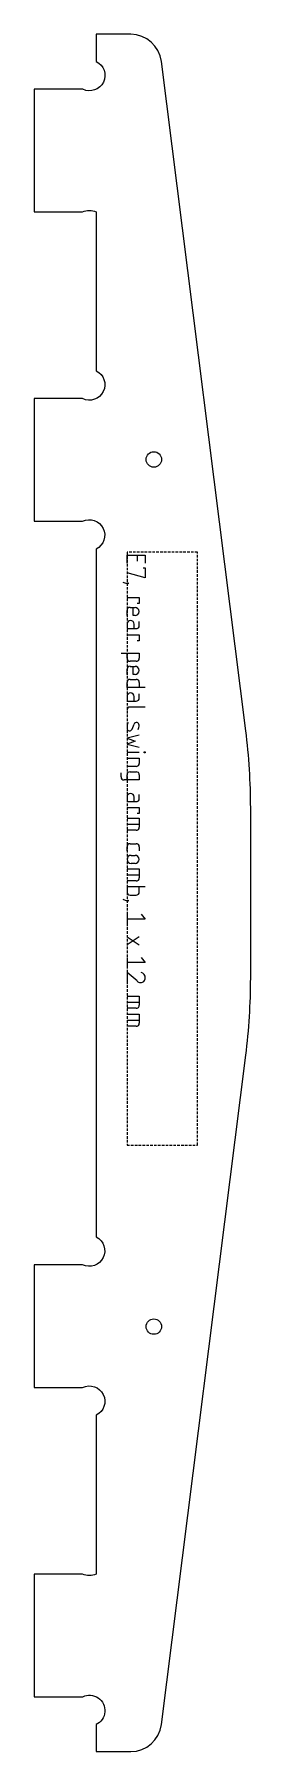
# Model space of a CAD drawing. Header units: millimetres. Extents: x -712 to -670, y -2143 to -1810.
import ezdxf

# ---------------------------------------------------------------- set-up
doc = ezdxf.new("R2010")
doc.units = ezdxf.units.MM
doc.linetypes.add('DASHED', pattern=[0.75, 0.5, -0.25])
doc.layers.get('0').update_dxf_attribs({"linetype": 'CONTINUOUS'})
doc.layers.add('1', color=7, linetype='DASHED')

msp = doc.modelspace()

# ---------------------------------------------------------------- linework, layer by layer
for p, q in [((-693.67, -1912.92), (-693.67, -1911.36)), ((-693.67, -1911.36), (-690.16, -1911.36)), ((-691.72, -1911.36), (-691.72, -1912.53)), ((-690.16, -1911.36), (-690.16, -1912.92)), ((-690.16, -1915.75), (-693.67, -1914.77)), ((-690.55, -1913.8), (-690.16, -1913.8)), ((-690.16, -1913.8), (-690.16, -1915.75)), ((-693.67, -1916.92), (-694.45, -1916.63)), ((-693.67, -1916.92), (-693.67, -1916.72)), ((-693.67, -1916.72), (-693.47, -1916.72)), ((-693.47, -1916.92), (-693.67, -1916.92)), ((-693.47, -1916.72), (-693.47, -1916.92)), ((-693.67, -1919.55), (-691.33, -1919.55)), ((-693.08, -1921.5), (-692.11, -1921.5)), ((-692.5, -1923.06), (-692.5, -1921.5)), ((-691.33, -1920.72), (-691.72, -1920.72)), ((-691.33, -1919.55), (-691.33, -1920.72)), ((-693.67, -1923.06), (-693.67, -1922.09)), ((-693.67, -1924.72), (-693.67, -1925.6)), ((-692.11, -1923.06), (-692.5, -1923.06)), ((-692.3, -1925.6), (-692.3, -1924.72)), ((-691.33, -1925.01), (-691.33, -1924.23)), ((-693.67, -1925.6), (-691.91, -1925.6)), ((-693.67, -1926.77), (-691.33, -1926.77)), ((-691.33, -1927.94), (-691.72, -1927.94)), ((-691.33, -1926.77), (-691.33, -1927.94)), ((-694.84, -1930.37), (-691.33, -1930.37)), ((-693.67, -1931.35), (-693.67, -1930.37)), ((-691.91, -1931.93), (-693.08, -1931.93)), ((-691.33, -1930.37), (-691.33, -1931.35)), ((-693.67, -1934.47), (-693.67, -1933.49)), ((-693.08, -1932.91), (-692.11, -1932.91)), ((-692.5, -1934.47), (-692.5, -1932.91)), ((-692.11, -1934.47), (-692.5, -1934.47)), ((-693.67, -1937), (-693.67, -1936.03)), ((-690.16, -1937), (-693.67, -1937)), ((-693.08, -1935.44), (-691.91, -1935.44)), ((-691.33, -1936.03), (-691.33, -1937)), ((-691.33, -1939.05), (-691.33, -1938.27)), ((-693.67, -1938.76), (-693.67, -1939.64)), ((-693.67, -1939.64), (-691.91, -1939.64)), ((-690.16, -1940.81), (-693.08, -1940.81)), ((-692.3, -1939.64), (-692.3, -1938.76)), ((-692.69, -1945.1), (-692.3, -1944.12)), ((-691.33, -1946.27), (-693.67, -1946.85)), ((-693.67, -1946.85), (-692.11, -1947.44)), ((-692.11, -1947.44), (-693.67, -1948.02)), ((-693.67, -1948.02), (-691.33, -1948.61)), ((-693.67, -1949.58), (-691.33, -1949.58)), ((-693.67, -1950.75), (-691.33, -1950.75)), ((-691.33, -1950.75), (-691.33, -1951.73)), ((-690.35, -1949.48), (-690.16, -1949.48)), ((-690.35, -1949.68), (-690.35, -1949.48)), ((-690.16, -1949.68), (-690.35, -1949.68)), ((-690.16, -1949.48), (-690.16, -1949.68)), ((-694.84, -1954.36), (-694.84, -1953.58)), ((-691.33, -1954.94), (-694.25, -1954.94)), ((-691.91, -1952.31), (-693.67, -1952.31)), ((-693.67, -1954.94), (-693.67, -1953.97)), ((-693.08, -1953.38), (-691.91, -1953.38)), ((-691.33, -1953.97), (-691.33, -1954.94)), ((-693.67, -1958.26), (-693.67, -1959.14)), ((-692.3, -1959.14), (-692.3, -1958.26)), ((-691.33, -1958.55), (-691.33, -1957.77)), ((-693.67, -1959.14), (-691.91, -1959.14)), ((-693.67, -1960.31), (-691.33, -1960.31)), ((-691.33, -1961.48), (-691.72, -1961.48)), ((-691.33, -1960.31), (-691.33, -1961.48)), ((-693.67, -1962.35), (-691.33, -1962.35)), ((-693.67, -1963.52), (-691.33, -1963.52)), ((-691.91, -1964.69), (-693.67, -1964.69)), ((-691.33, -1962.35), (-691.33, -1964.11)), ((-693.67, -1968.69), (-693.67, -1967.91)), ((-693.08, -1967.33), (-691.91, -1967.33)), ((-691.33, -1967.91), (-691.33, -1968.69)), ((-692.89, -1969.57), (-692.11, -1969.57)), ((-692.11, -1971.13), (-692.89, -1971.13)), ((-693.67, -1972.2), (-691.33, -1972.2)), ((-693.67, -1973.37), (-691.33, -1973.37)), ((-691.91, -1974.54), (-693.67, -1974.54)), ((-691.33, -1972.2), (-691.33, -1973.96)), ((-693.67, -1978.44), (-694.45, -1978.15)), ((-690.16, -1975.71), (-693.67, -1975.71)), ((-693.67, -1975.71), (-693.67, -1976.69)), ((-693.67, -1978.44), (-693.67, -1978.25)), ((-693.67, -1978.25), (-693.47, -1978.25)), ((-693.47, -1978.44), (-693.67, -1978.44)), ((-693.47, -1978.25), (-693.47, -1978.44)), ((-693.08, -1977.27), (-691.91, -1977.27)), ((-691.33, -1976.69), (-691.33, -1975.71)), ((-693.67, -1980.98), (-693.67, -1982.93)), ((-690.16, -1981.95), (-693.67, -1981.95)), ((-690.94, -1980.98), (-690.16, -1981.95)), ((-693.67, -1985.36), (-691.33, -1986.92)), ((-691.33, -1985.36), (-693.67, -1986.92)), ((-693.67, -1989.36), (-693.67, -1991.31)), ((-690.16, -1990.34), (-693.67, -1990.34)), ((-690.94, -1989.36), (-690.16, -1990.34)), ((-691.72, -1993.94), (-693.67, -1992.29)), ((-693.67, -1992.29), (-693.67, -1994.24)), ((-693.67, -1996.87), (-691.33, -1996.87)), ((-693.67, -1998.04), (-691.33, -1998.04)), ((-691.33, -1996.87), (-691.33, -1998.62)), ((-691.91, -1999.21), (-693.67, -1999.21)), ((-693.67, -2000.38), (-691.33, -2000.38)), ((-693.67, -2001.55), (-691.33, -2001.55)), ((-691.33, -2000.38), (-691.33, -2002.13)), ((-691.91, -2002.72), (-693.67, -2002.72))]:
    msp.add_line(p, q)
msp.add_lwpolyline([(-669.67, -1960.42, 0.031411), (-670.61, -1945.39), (-687.01, -1815.57, 0.377886), (-692.96, -1810.32), (-699.67, -1810.32), (-699.67, -1815.57, -1), (-702.26, -1820.98), (-711.67, -1820.98), (-711.67, -1844.78), (-702.32, -1844.78, -0.233215), (-699.67, -1844.78), (-699.67, -1875.58, -1), (-702.29, -1880.98), (-711.67, -1880.98), (-711.67, -1904.78), (-702.31, -1904.78, -1), (-699.67, -1910.16), (-699.67, -2043.59, -1), (-702.31, -2048.98), (-711.67, -2048.98), (-711.67, -2072.78), (-702.29, -2072.78, -1), (-699.67, -2078.18), (-699.67, -2108.98, -0.233215), (-702.32, -2108.98), (-711.67, -2108.98), (-711.67, -2132.78), (-702.26, -2132.78, -1), (-699.67, -2138.19), (-699.67, -2143.43), (-692.96, -2143.43, 0.377886), (-687.01, -2138.18), (-670.61, -2008.36, 0.031411), (-669.67, -1993.33)], format="xyb", close=True)
for centre in [(-688.47, -1892.78), (-688.47, -2060.98)]:
    msp.add_circle(centre, 1.5)
for centre, radius, start, end in [((-693.15, -1922.02), 0.52, 82.2314, 187.7686), ((-692.11, -1922.28), 0.78, -90, 90), ((-692.99, -1924.72), 0.682, 0, 180), ((-691.84, -1925.08), 0.52, -97.7686, 7.7686), ((-693.15, -1931.42), 0.52, 172.2314, 277.7686), ((-691.84, -1931.42), 0.52, -97.7686, 7.7686), ((-693.15, -1933.42), 0.52, 82.2314, 187.7686), ((-692.11, -1933.69), 0.78, -90, 90), ((-693.15, -1935.96), 0.52, 82.2314, 187.7686), ((-692.99, -1938.76), 0.682, 0, 180), ((-691.84, -1935.96), 0.52, -7.7686, 97.7686), ((-693.15, -1941.32), 0.52, 82.2314, 187.7686), ((-691.84, -1939.12), 0.52, -97.7686, 7.7686), ((-691.6, -1944.72), 2.07, 154.4468, 184.9435), ((-693.17, -1944.93), 0.502, 176.3821, 340.998), ((-691.83, -1944.28), 0.501, -4.1274, 161.5075), ((-693.14, -1944.37), 1.81, -26.8899, 1.8323), ((-691.84, -1951.8), 0.52, -97.7686, 7.7686), ((-694.32, -1954.43), 0.52, 172.2314, 277.7686), ((-693.15, -1953.9), 0.52, 82.2314, 187.7686), ((-691.84, -1953.9), 0.52, -7.7686, 97.7686), ((-692.99, -1958.26), 0.682, 0, 180), ((-691.84, -1958.62), 0.52, -97.7686, 7.7686), ((-691.84, -1964.18), 0.52, -97.7686, 7.7686), ((-693.15, -1967.84), 0.52, 82.2314, 187.7686), ((-691.84, -1967.84), 0.52, -7.7686, 97.7686), ((-692.89, -1970.35), 0.78, 90, 270), ((-692.11, -1970.35), 0.78, -90, 90), ((-691.84, -1974.03), 0.52, -97.7686, 7.7686), ((-693.15, -1976.76), 0.52, 172.2314, 277.7686), ((-691.84, -1976.76), 0.52, -97.7686, 7.7686), ((-691.11, -1993.46), 0.784, 218.5167, 275.0861), ((-690.93, -1993.46), 0.779, -97.7686, 7.7686), ((-691.12, -1993.24), 0.973, -6.9518, 79.0066), ((-691.84, -1998.69), 0.52, -97.7686, 7.7686), ((-691.84, -2002.2), 0.52, -97.7686, 7.7686)]:
    msp.add_arc(centre, radius, start, end)
at = {"layer": '1'}
for p, q in [((-693.67, -1910.78), (-693.67, -2025.78)), ((-680, -1910.78), (-693.67, -1910.78)), ((-680, -2025.78), (-680, -1910.78)), ((-693.67, -2025.78), (-680, -2025.78))]:
    msp.add_line(p, q, dxfattribs=at)

doc.saveas('drawing.dxf')
